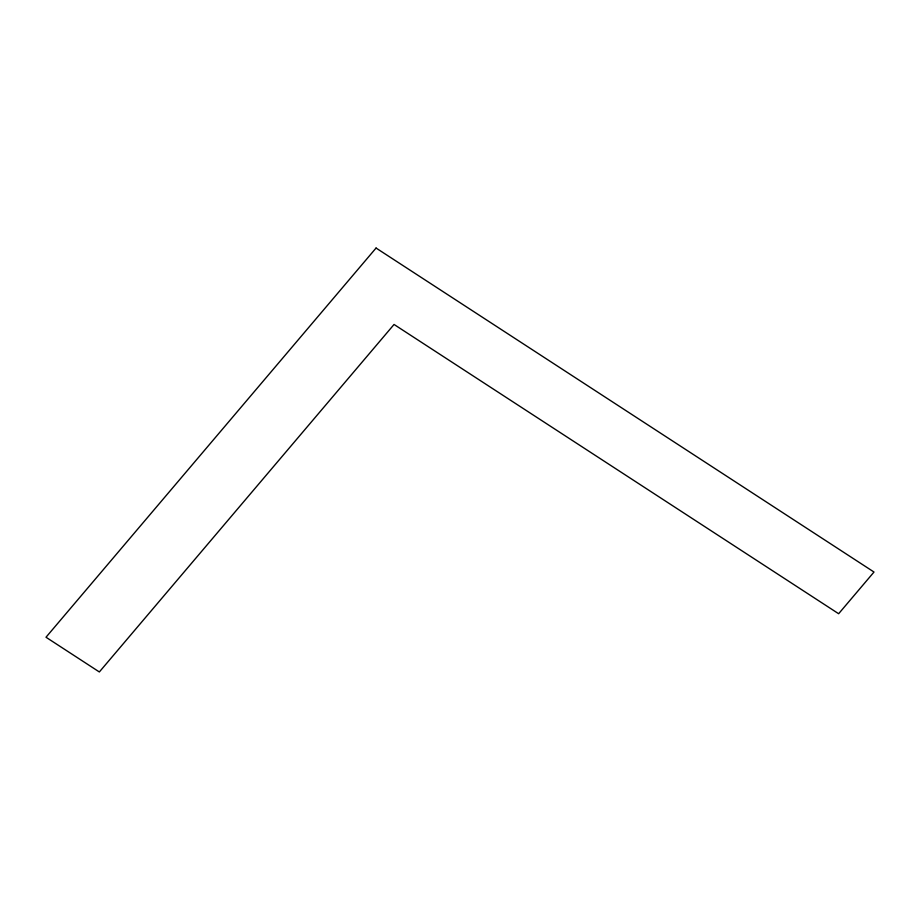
<?xml version="1.0" encoding="UTF-8"?>
<svg xmlns="http://www.w3.org/2000/svg" width="920" height="920" viewBox="0 0 920 920"><rect width="100%" height="100%" fill="white"/><g stroke="black" fill="none" stroke-linecap="round" stroke-linejoin="round"><path stroke-width="1.38" d="M376.061 248.043L46 637.238L99.348 671.956L394.047 324.461L838.637 613.732L874 572.033L376.061 248.043"/></g></svg>
